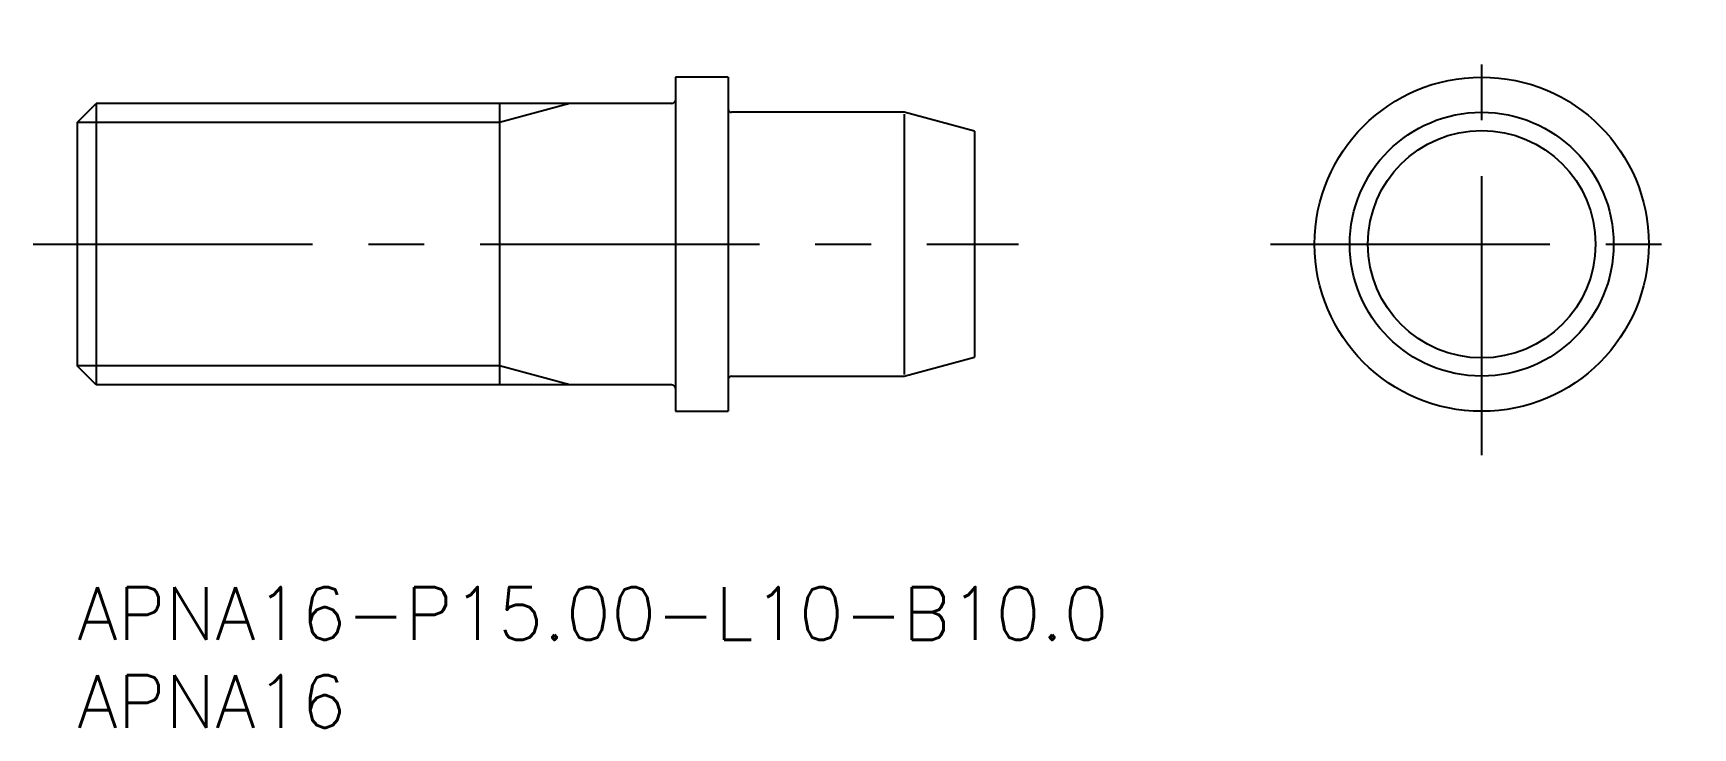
# Model space of a CAD drawing. Extents: x -2.5 to 91.8, y -8 to 31.5.
import ezdxf

# ---------------------------------------------------------------- set-up
doc = ezdxf.new("R2010")
doc.units = 0
doc.header["$LTSCALE"] = 0.5
doc.linetypes.add('CENTER', pattern=[50.8, 31.75, -6.35, 6.35, -6.35])
for name, color, linetype in [('MSM_CENTER', 1, 'CENTER'), ('MSM_CONTINUOUS', 7, 'CONTINUOUS'), ('MSM_NARROW', 5, 'CONTINUOUS'), ('MSM_PART_NUMBER', 7, 'CONTINUOUS')]:
    doc.layers.add(name, color=color, linetype=linetype)
doc.styles.get("Standard").update_dxf_attribs({"font": 'txt.shx', "height": 1.5, "bigfont": 'bigfont.shx'})

# ---------------------------------------------------------------- blocks, each defined once
blk = doc.blocks.new('*U15')
at = {"layer": 'MSM_PART_NUMBER'}
blk.add_text('APNA16-P15.00-L10-B10.0', height=3, dxfattribs=at).set_placement((0, -3))
blk = doc.blocks.new('*U16')
at = {"layer": 'MSM_PART_NUMBER'}
blk.add_text('APNA16', height=3, dxfattribs=at).set_placement((0, -8))

msp = doc.modelspace()

# ---------------------------------------------------------------- linework, layer by layer
at = {"layer": 'MSM_CENTER'}
for p, q in [((79.834, 7.5), (79.834, 31.5)), ((-2.5, 19.5), (53.5, 19.5)), ((67.834, 19.5), (91.834, 19.5))]:
    msp.add_line(p, q, dxfattribs=at)
at = {"layer": 'MSM_CONTINUOUS'}
for p, q in [((37, 29), (34, 29)), ((34, 29), (34, 10)), ((37, 29), (37, 10)), ((0, 26.417), (1.082, 27.5)), ((1.082, 27.5), (1.082, 11.5)), ((33.8, 27.5), (1.082, 27.5)), ((24, 27.5), (24, 11.5)), ((0, 26.417), (0, 12.582)), ((47, 27), (37.2, 27)), ((51, 25.928), (47, 27)), ((51, 25.928), (51, 13.072)), ((1.082, 11.5), (0, 12.582)), ((47, 12), (51, 13.072)), ((33.8, 11.5), (1.082, 11.5)), ((37.2, 12), (47, 12)), ((34, 10), (37, 10))]:
    msp.add_line(p, q, dxfattribs=at)
for radius in [9.5, 7.5, 6.468]:
    msp.add_circle((79.834, 19.5), radius, dxfattribs=at)
for centre, start, end in [((33.8, 27.7), 270, 0), ((37.2, 27.2), 180, 270), ((33.8, 11.3), 0, 90), ((37.2, 11.8), 90, 180)]:
    msp.add_arc(centre, 0.2, start, end, dxfattribs=at)
at = {"layer": 'MSM_NARROW'}
for p, q in [((28, 27.5), (24, 26.417)), ((24, 26.417), (0, 26.417)), ((47, 26.9), (47, 12.1)), ((24, 12.582), (0, 12.582)), ((28, 11.5), (24, 12.582))]:
    msp.add_line(p, q, dxfattribs=at)

# ---------------------------------------------------------------- block references
at = {"layer": 'MSM_CONTINUOUS'}
for name in ['*U15', '*U16']:
    msp.add_blockref(name, (0, 0), dxfattribs=at)

doc.saveas('drawing.dxf')
